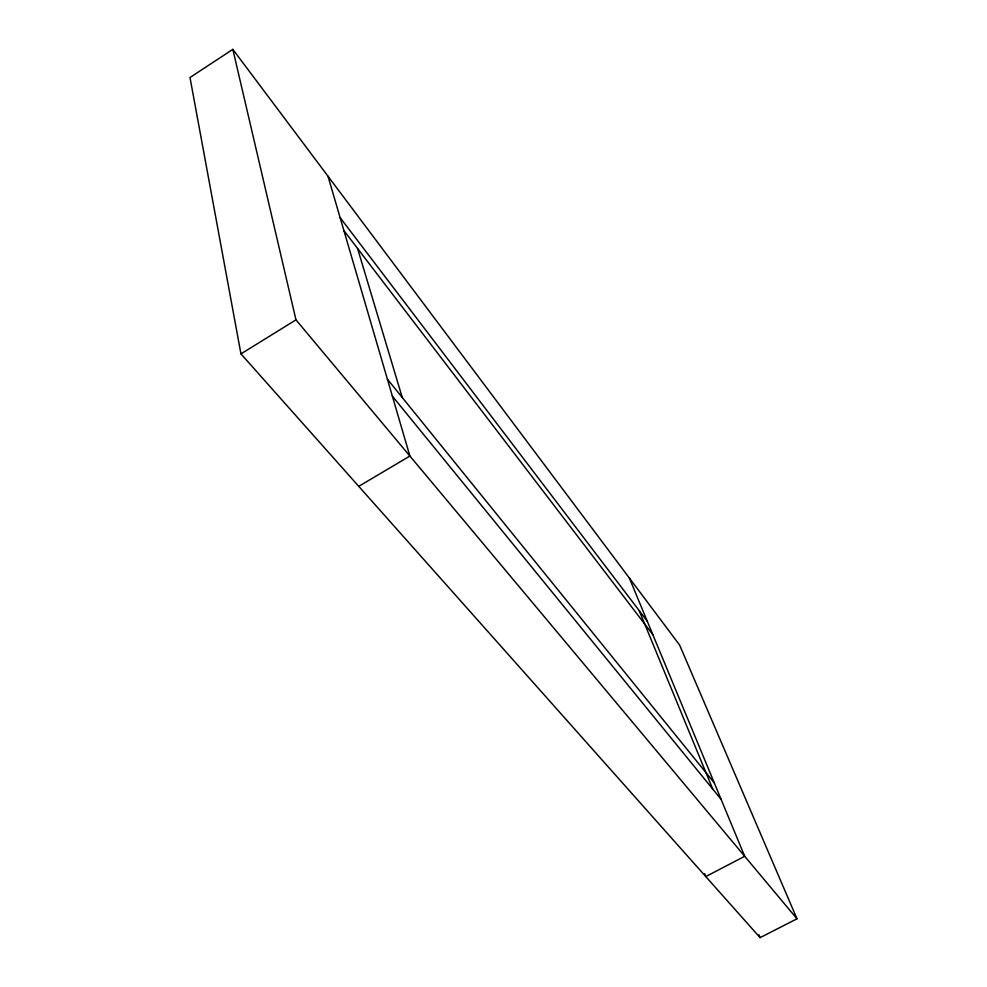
<?xml version="1.0" encoding="UTF-8"?>
<svg xmlns="http://www.w3.org/2000/svg" width="987" height="987" viewBox="0 0 987 987"><rect width="100%" height="100%" fill="white"/><g stroke="black" fill="none" stroke-linecap="round" stroke-linejoin="round"><path stroke-width="1.48" d="M232.833 49.35L189.997 77.517L240.951 353.877L760.089 937.65L797.002 918.811L679.599 645.029L232.833 49.35L295.977 319.862L797.002 918.811M240.951 353.877L295.977 319.862M358.75 486.344L409.889 456.043L328.005 176.241M392.357 396.145L721.09 799.322M387.397 379.168L714.292 782.925M343.92 230.625L652.814 634.616M340.108 217.609L647.238 621.193M629.361 578.037L744.704 856.297L705.779 876.579L704.669 873.705M639.169 610.583L712.737 789.082M758.929 934.8L760.089 937.65M357.578 248.49L402.252 397.539"/></g></svg>
